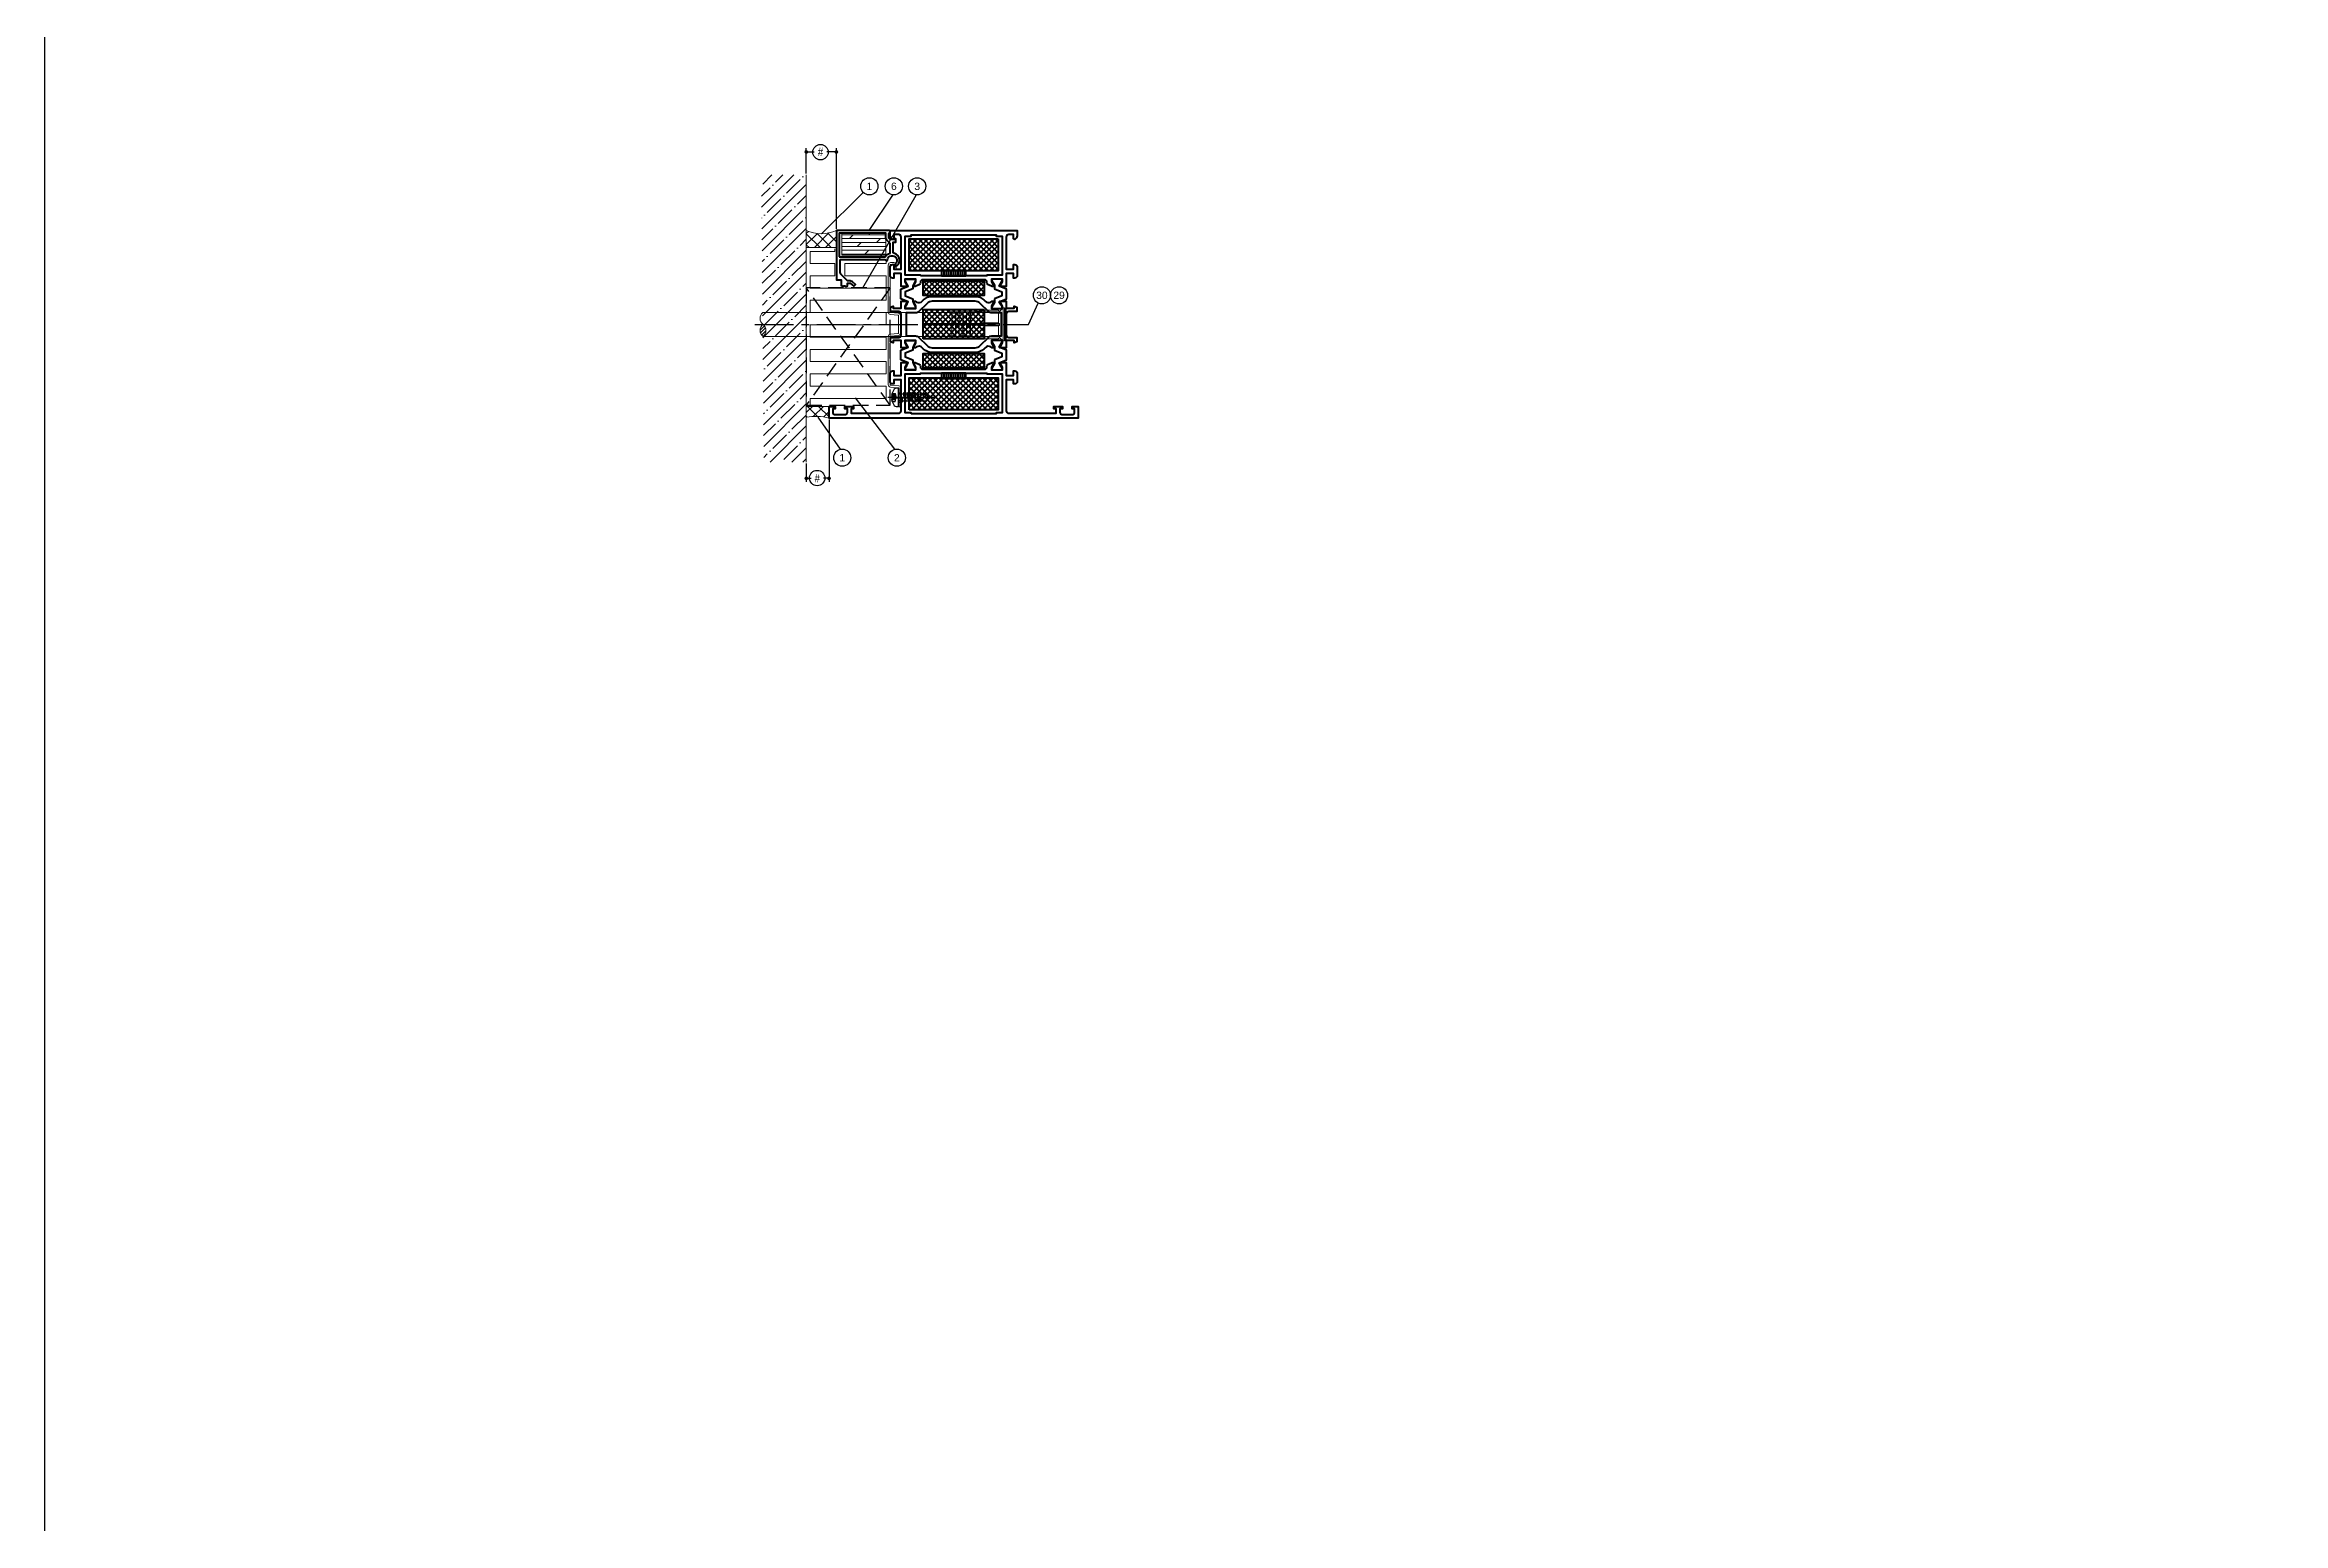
# Model space of a CAD drawing. Header units: millimetres. Extents: x -1821 to 14707, y -2864 to 1473.
# Drawn here: x 3000 to 3916, y -2259 to -1654 of the extents above; entities that cross this region are included whole.
import ezdxf
from ezdxf.enums import TextEntityAlignment as Align

# ---------------------------------------------------------------- set-up
doc = ezdxf.new("R2010")
doc.units = ezdxf.units.MM
for name, pattern in [('CENTER', [50.8, 31.75, -6.35, 6.35, -6.35]), ('HIDDEN', [9.525, 6.35, -3.175]), ('VERDECKT', [9.525, 6.35, -3.175])]:
    doc.linetypes.add(name, pattern=pattern)
for name, color, linetype, lineweight in [('AM_5', 3, 'Continuous', 25), ('AM_C', 50, 'Continuous', 50), ('AM_S', 80, 'Continuous', 50), ('Cent2', 2, 'CENTER', 25), ('CONT2', 2, 'Continuous', 0), ('Cont3', 70, 'Continuous', 18)]:
    doc.layers.add(name, color=color, linetype=linetype, lineweight=lineweight)
for name, color, linetype in [('BOUND_EXT', 30, 'Continuous'), ('CENT_18', 3, 'CENTER'), ('CENTER25', 2, 'CENTER'), ('CHIDE3', 70, 'HIDDEN'), ('HIDE_18', 3, 'VERDECKT')]:
    doc.layers.add(name, color=color, linetype=linetype)
doc.styles.add('BEMSTIL', font='8SIMPLEX.SHX', dxfattribs={"width": 0.85})
doc.styles.add('SWISS', font='swiss.ttf')
doc.dimstyles.new('Dok-1zu2-PUNKT$0', dxfattribs={"dimscale": 0.5, "dimtxt": 3.4, "dimasz": 1.5, "dimexe": 1.5, "dimexo": 0.6, "dimgap": 1.5, "dimtad": 0, "dimlfac": 2, "dimdsep": 46, "dimtxsty": 'BEMSTIL', "dimblk": 'PUNKT', "dimblk1": 'PUNKT', "dimblk2": 'PUNKT', "dimcen": 0, "dimclrd": 3, "dimclre": 3, "dimclrt": 3, "dimadec": 0, "dimazin": 0, "dimtfac": 0.7, "dimtofl": 0, "dimtmove": 0, "dimatfit": 3, "dimfxl": 1, "dimtolj": 1, "dimarcsym": 0})

# ---------------------------------------------------------------- blocks, each defined once
blk = doc.blocks.new('PUNKT')
at = {"color": 0, "linetype": 'Continuous'}
blk.add_line((-0.5, 0), (-1, 0), dxfattribs=at)
at = {"color": 0, "linetype": 'Continuous', "const_width": 0.5}
blk.add_lwpolyline([(-0.25, 0, 1), (0.25, 0, 1)], format="xyb", close=True, dxfattribs=at)
blk = doc.blocks.new('*D210')
at = {"layer": 'AM_5', "color": 3, "lineweight": -2, "transparency": 16777216}
for p, q in [((3311.58, -1706.78), (3311.58, -1696.46)), ((3313.08, -1697.96), (3314.85, -1697.96)), ((3322.38, -1697.96), (3319.92, -1697.96)), ((3323.88, -1729.44), (3323.88, -1696.46))]:
    blk.add_line(p, q, dxfattribs=at)
at = {"layer": 'Defpoints', "color": 0, "transparency": 16777216}
for p in [(3323.88, -1697.96), (3311.58, -1707.38), (3323.88, -1730.04)]:
    blk.add_point(p, dxfattribs=at)
at = {"layer": 'AM_5', "color": 3, "lineweight": -2, "transparency": 16777216, "xscale": 1.5, "yscale": 1.5, "zscale": 1.5, "rotation": 180}
blk.add_blockref('PUNKT', (3311.58, -1697.96), dxfattribs=at)
at = {"layer": 'AM_5', "color": 3, "lineweight": -2, "transparency": 16777216, "xscale": 1.5, "yscale": 1.5, "zscale": 1.5}
blk.add_blockref('PUNKT', (3323.88, -1697.96), dxfattribs=at)
at = {"layer": 'AM_5', "color": 3, "transparency": 16777216, "insert": (3317.39, -1697.96), "char_height": 3.4, "attachment_point": 5, "style": 'BEMSTIL'}
blk.add_mtext('\\A1;#', dxfattribs=at)
blk = doc.blocks.new('*D211')
at = {"layer": 'AM_5', "color": 3, "lineweight": -2, "transparency": 16777216}
for p, q in [((3320.88, -1807.44), (3320.88, -1832.96)), ((3311.58, -1825.48), (3311.58, -1832.96)), ((3313.08, -1831.46), (3313.51, -1831.46)), ((3319.38, -1831.46), (3318.57, -1831.46))]:
    blk.add_line(p, q, dxfattribs=at)
at = {"layer": 'Defpoints', "color": 0, "transparency": 16777216}
for p in [(3320.88, -1806.84), (3311.58, -1824.88), (3320.88, -1831.46)]:
    blk.add_point(p, dxfattribs=at)
at = {"layer": 'AM_5', "color": 3, "lineweight": -2, "transparency": 16777216, "xscale": 1.5, "yscale": 1.5, "zscale": 1.5, "rotation": 180}
blk.add_blockref('PUNKT', (3311.58, -1831.46), dxfattribs=at)
at = {"layer": 'AM_5', "color": 3, "lineweight": -2, "transparency": 16777216, "xscale": 1.5, "yscale": 1.5, "zscale": 1.5}
blk.add_blockref('PUNKT', (3320.88, -1831.46), dxfattribs=at)
at = {"layer": 'AM_5', "color": 3, "transparency": 16777216, "insert": (3316.04, -1831.46), "char_height": 3.4, "attachment_point": 5, "style": 'BEMSTIL'}
blk.add_mtext('\\A1;#', dxfattribs=at)
blk = doc.blocks.new('WS4070448')
for p, q in [((6.62, -8.64), (6.62, -11)), ((6.62, -8.64), (9.52, -8.64)), ((9.52, -11), (9.52, -8.64)), ((6.62, -11), (8.07, -12.64)), ((8.07, -12.64), (9.52, -11))]:
    blk.add_line(p, q)
blk.add_lwpolyline([(11.39, 2.11, 0.314856), (4.74, 2.11, 0.244912), (4.32, 1.29), (4.32, 0.36), (11.82, 0.36), (11.82, 1.29, 0.244912), (11.39, 2.11, 0.138291)], format="xyb")
for points in [[(6.12, -1.14), (6.62, -1.43), (8.07, -1.08), (8.57, -0.71), (8.07, -0.51), (6.62, -0.85)], [(6.12, -2.54), (6.62, -2.83), (9.52, -2.14), (10.02, -1.85), (9.52, -1.56), (6.62, -2.25)], [(6.12, -3.94), (6.62, -4.23), (9.52, -3.54), (10.02, -3.25), (9.52, -2.96), (6.62, -3.65)], [(6.12, -5.34), (6.62, -5.63), (9.52, -4.94), (10.02, -4.65), (9.52, -4.36), (6.62, -5.05)], [(6.12, -6.74), (6.62, -7.03), (9.52, -6.34), (10.02, -6.05), (9.52, -5.76), (6.62, -6.45)], [(6.12, -8.14), (6.62, -8.43), (9.52, -7.74), (10.02, -7.45), (9.52, -7.16), (6.62, -7.85)]]:
    blk.add_lwpolyline(points, close=True)
for points in [[(6.12, -1.14), (8.57, -0.71)], [(6.12, -2.54), (10.02, -1.85)], [(6.12, -3.94), (10.02, -3.25)], [(6.12, -5.34), (10.02, -4.65)], [(6.12, -6.74), (10.02, -6.05)], [(6.12, -8.14), (10.02, -7.45)], [(6.62, -0.14), (6.62, -0.85)], [(6.62, -1.43), (6.62, -1.85)], [(6.62, -1.43), (6.62, -2.25)], [(6.62, -1.43), (6.62, -2.25)], [(6.62, -2.83), (6.62, -3.65)], [(6.62, -4.23), (6.62, -5.05)], [(6.62, -5.63), (6.62, -6.45)], [(6.62, -7.03), (6.62, -7.85)], [(6.62, -8.43), (6.62, -8.64)], [(9.27, -8.64), (9.27, -10.89), (8.1, -12.28)], [(9.52, -0.14), (9.52, -1.56)], [(9.52, -2.14), (9.52, -2.96)], [(9.52, -3.54), (9.52, -4.36)], [(9.52, -4.94), (9.52, -5.76)], [(9.52, -6.34), (9.52, -7.16)], [(9.52, -7.74), (9.52, -8.64)], [(9.52, -9.14), (9.52, -9.96)], [(6.62, -9.83), (6.62, -10.65)]]:
    blk.add_lwpolyline(points)
for centre, radius, start, end in [((6.12, -0.14), 0.5, 0, 90), ((10.02, -0.14), 0.5, 90, 180), ((6.61, -12.47), 1.47, 353.42435, 89.66881)]:
    blk.add_arc(centre, radius, start, end)
at = {"layer": 'CENT_18'}
blk.add_line((8.05, -14.4), (8.07, 4.66), dxfattribs=at)
at = {"layer": 'HIDE_18'}
for p, q in [((7.1, 1.69), (7.1, 3.08)), ((7.51, 1.69), (7.51, 2.97)), ((8.63, 1.69), (8.63, 2.97)), ((9.04, 1.69), (9.04, 3.08))]:
    blk.add_line(p, q, dxfattribs=at)
for points in [[(6.42, 2.92), (6.42, 1.69)], [(6.42, 1.69), (8.07, 1.25)], [(9.72, 1.69), (8.07, 1.25)], [(9.72, 2.92), (9.72, 1.69)]]:
    blk.add_lwpolyline(points, dxfattribs=at)
for centre, radius, start, end in [((6.48, 4.2), 1.28, 267.28485, 298.88724), ((6.76, 2.85), 1.21, 253.66426, 286.33574), ((8.07, 5.85), 2.94, 250.69884, 289.30116), ((8.07, 11.78), 10.13, 264.49478, 275.50522), ((9.66, 4.2), 1.28, 241.11276, 272.71515), ((9.38, 2.85), 1.21, 253.66426, 286.33574)]:
    blk.add_arc(centre, radius, start, end, dxfattribs=at)
blk = doc.blocks.new('WI4090038')
at = {"layer": 'AM_C'}
h = blk.add_hatch(dxfattribs=at)
h.set_pattern_fill('ANSI37', color=256, scale=0.5, style=0)
h.set_pattern_definition([(45, (-18.25, -14.7), (-1.12253, 1.12253), []), (135, (-18.25, -14.7), (-1.12253, -1.12253), [])])
h.paths.add_polyline_path([(-18.25, -1.7), (-18.25, -14.7), (18.25, -14.7), (18.25, -1.7)])
blk.add_lwpolyline([(18.25, -1.7), (18.25, -14.7), (-18.25, -14.7), (-18.25, -1.7), (18.25, -1.7)], close=True, dxfattribs=at)
blk = doc.blocks.new('WI4090059')
at = {"layer": 'AM_C'}
h = blk.add_hatch(dxfattribs=at)
h.set_pattern_fill('ANSI37', color=256, scale=0.5, style=0)
h.set_pattern_definition([(45, (-12.5, -6.4), (-1.12253, 1.12253), []), (135, (-12.5, -6.4), (-1.12253, -1.12253), [])])
h.paths.add_polyline_path([(-12.5, -0.4), (-12.5, -6.4), (12.5, -6.4), (12.5, -0.4)])
blk.add_lwpolyline([(12.5, -0.4), (12.5, -6.4), (-12.5, -6.4), (-12.5, -0.4), (12.5, -0.4)], close=True, dxfattribs=at)
blk = doc.blocks.new('WI4030232')
at = {"layer": 'AM_C'}
h = blk.add_hatch(dxfattribs=at)
h.set_pattern_fill('LINE', color=256, scale=0.3, angle=90)
h.paths.add_polyline_path([(5, 0), (5, 2.2), (-5, 2.2), (-5, 0)])
blk.add_lwpolyline([(5, 2.2), (-5, 2.2), (-5, 0), (5, 0), (5, 2.2)], close=True, dxfattribs=at)
blk = doc.blocks.new('WI4090084')
h = blk.add_hatch()
h.set_pattern_fill('DOLMIT', color=256, scale=0.25, angle=90, style=0)
h.set_pattern_definition([(90, (3.3, -5), (-1.5875, 1e-16), []), (135, (3.3, -5), (-3.175, -3.175), [2.2451, -4.4901])])
h.paths.add_polyline_path([(-1.2, 20.25), (-10.2, 20.25), (-10.2, 2.25), (-1.2, 2.25)])
blk.add_lwpolyline([(-1.2, 2.25), (-1.2, 20.25), (-10.2, 20.25), (-10.2, 2.25)], close=True)
blk = doc.blocks.new('WI4080202')
blk.add_lwpolyline([(-29.48, 2.3, -0.388879), (-28.49, 1.39), (-28.22, -1.72, 0.388879), (-28.02, -1.9), (-20.88, -1.9, 0.388879), (-20.68, -1.72), (-20.41, 1.39, -0.388879), (-19.42, 2.3), (-0.2, 2.3, -0.414214), (0.8, 1.3), (0.8, 0, -0.414214), (-0.2, -1), (-1.7, -1), (-1.7, -0.2), (-0.2, -0.2, 0.414214), (0, 0), (0, 1.3, 0.414214), (-0.2, 1.5), (-19.42, 1.5, 0.388879), (-19.62, 1.32), (-19.89, -1.79, -0.388879), (-20.88, -2.7), (-28.02, -2.7, -0.388879), (-29.01, -1.79), (-29.28, 1.32, 0.388879), (-29.48, 1.5), (-49.12, 1.5, 0.388879), (-49.32, 1.32), (-49.61, -2.09, -0.388879), (-50.61, -3), (-58.2, -3), (-58.2, -2.2), (-50.61, -2.2, 0.388879), (-50.41, -2.02), (-50.11, 1.39, -0.388879), (-49.12, 2.3), (-29.48, 2.3)], format="xyb", close=True)
for points in [[(-56.45, -2.2), (-56.45, -3)], [(-52.45, -2.2), (-52.45, -3)]]:
    blk.add_lwpolyline(points)
at = {"layer": 'CENTER25'}
for p, q in [((-54.6, -6.03), (-54.6, 0.76)), ((-24.45, 1.09), (-24.45, -5.58))]:
    blk.add_line(p, q, dxfattribs=at)
blk = doc.blocks.new('WI1021365')
at = {"layer": 'AM_S'}
for points in [[(23, -15.8), (23, -16.45), (21, -15.45), (20, -15.45), (20, -19.95), (21, -19.95), (23, -18.95), (23, -21.5), (17.6, -21.5), (17.6, -24.5), (19.5, -24.5), (19.5, -25, -0.414214), (18.5, -26), (15.2, -26, -0.414214), (14.2, -25), (14.2, -24.5), (15.9, -24.5), (15.9, -21.5), (3.2, -21.5, 0.414214), (2.2, -22.5), (2.2, -42), (4, -42), (4, -41), (5, -41), (5, -44.5), (4, -44.5), (4, -43.5), (2.5, -43.5, 0.414214), (1.7, -44.3), (1.7, -48.7, 0.414214), (2.5, -49.5), (4, -49.5), (4, -48.5), (5, -48.5), (5, -51), (0.2, -51), (0.2, 51), (5, 51), (5, 48.5), (4, 48.5), (4, 49.5), (2.5, 49.5, 0.414214), (1.7, 48.7), (1.7, 44.3, 0.414214), (2.5, 43.5), (4, 43.5), (4, 44.5), (5, 44.5), (5, 41), (4, 41), (4, 42), (2.2, 42), (2.2, 22.5, 0.414214), (3.2, 21.5), (15.9, 21.5), (15.9, 24.5), (14.2, 24.5), (14.2, 25, -0.414214), (15.2, 26), (18.5, 26, -0.414214), (19.5, 25), (19.5, 24.5), (17.6, 24.5), (17.6, 21.5), (23, 21.5), (23, 18.95), (21, 19.95), (20, 19.95), (20, 15.45), (21, 15.45), (23, 16.45), (23, 15.8), (22.27, 14.19, -0.294108), (21.36, 13.6), (21.2, 13.6, 0.414214), (20.2, 12.6), (20.2, -12.6, 0.414214), (21.2, -13.6), (21.36, -13.6, -0.294108), (22.27, -14.19), (23, -15.8)], [(23.99, 16.75), (22.87, 16.75, 0.131652), (22.47, 16.64), (20.66, 15.6), (20, 15.6), (20, 19.8), (20.66, 19.8), (22, 19.03), (22.49, 18.74), (22.79, 18.57), (24, 21.58), (28, 21.58), (29.21, 18.57), (31.34, 19.8), (32, 19.8), (32, 15.6), (31.34, 15.6), (29.53, 16.64, 0.131652), (29.13, 16.75), (28.01, 16.75), (26.79, 19.78), (25.21, 19.78)], [(48, 8.76, 0.198912), (47.12, 10.88), (43.79, 14.21, -0.198912), (43.2, 15.63), (43.2, 19.5), (33.8, 19.5), (33.8, 15.63, -0.198912), (33.21, 14.21), (29.88, 10.88, 0.198912), (29, 8.76), (29, -8.76, 0.198912), (29.88, -10.88), (33.21, -14.21, -0.198912), (33.8, -15.63), (33.8, -19.5), (43.2, -19.5), (43.2, -15.63, -0.198912), (43.79, -14.21), (47.12, -10.88, 0.198912), (48, -8.76)], [(48.99, 16.75), (47.87, 16.75, 0.131652), (47.47, 16.64), (45.66, 15.6), (45, 15.6), (45, 19.8), (45.66, 19.8), (47, 19.03), (47.49, 18.74), (47.79, 18.57), (49, 21.58), (53, 21.58), (54.21, 18.57), (56.34, 19.8), (57, 19.8), (57, 15.6), (56.34, 15.6), (54.53, 16.64, 0.131652), (54.13, 16.75), (53.01, 16.75), (51.79, 19.78), (50.21, 19.78)], [(54, -15.8), (54.73, -14.19, -0.294108), (55.64, -13.6), (55.8, -13.6, 0.414214), (56.8, -12.6), (56.8, 12.6, 0.414214), (55.8, 13.6), (55.64, 13.6, -0.294108), (54.73, 14.19), (54, 15.8), (54, 16.45), (56, 15.45), (57, 15.45), (57, 19.95), (56, 19.95), (54, 18.95), (54, 21.5), (59.4, 21.5), (59.4, 24.5), (57.5, 24.5), (57.5, 25, -0.414214), (58.5, 26), (62, 26, -0.414214), (63, 25), (63, 24.5), (61.1, 24.5), (61.1, 21.5), (74.3, 21.5, 0.414214), (75.3, 22.5), (75.3, 24.5), (73.5, 24.5), (73.29, 25.01), (73.69, 25.41, -0.198912), (75.1, 26), (77, 26), (77, -26), (75.1, -26, -0.198912), (73.69, -25.41), (73.29, -25.01), (73.5, -24.5), (75.3, -24.5), (75.3, -22.5, 0.414214), (74.3, -21.5), (61.1, -21.5), (61.1, -24.5), (63, -24.5), (63, -25, -0.414214), (62, -26), (58.5, -26, -0.414214), (57.5, -25), (57.5, -24.5), (59.4, -24.5), (59.4, -21.5), (54, -21.5), (54, -18.95), (56, -19.95), (57, -19.95), (57, -15.45), (56, -15.45), (54, -16.45), (54, -15.8)], [(23.99, -16.75), (22.87, -16.75, -0.131652), (22.47, -16.64), (20.66, -15.6), (20, -15.6), (20, -19.8), (20.66, -19.8), (22, -19.03), (22.49, -18.74), (22.79, -18.57), (24, -21.57), (28, -21.57), (29.21, -18.57), (31.34, -19.8), (32, -19.8), (32, -15.6), (31.34, -15.6), (29.53, -16.64, -0.131652), (29.13, -16.75), (28.01, -16.75), (26.79, -19.77), (25.21, -19.77)], [(48.99, -16.75), (47.87, -16.75, -0.131652), (47.47, -16.64), (45.66, -15.6), (45, -15.6), (45, -19.8), (45.66, -19.8), (47, -19.03), (47.49, -18.74), (47.79, -18.57), (49, -21.57), (53, -21.57), (54.21, -18.57), (56.34, -19.8), (57, -19.8), (57, -15.6), (56.34, -15.6), (54.53, -16.64, -0.131652), (54.13, -16.75), (53.01, -16.75), (51.79, -19.77), (50.21, -19.77)]]:
    blk.add_lwpolyline(points, format="xyb", close=True, dxfattribs=at)
for points in [[(1.9, 17.4), (2.4, 17.4), (2.4, 19.9), (18.3, 19.9), (18.3, 13.6), (18.6, 13.6), (18.6, -13.6), (18.3, -13.6), (18.3, -19.9), (2.4, -19.9), (2.4, -17.4), (1.9, -17.4), (1.9, 17.4)], [(58.4, 13.6), (58.7, 13.6), (58.7, 19.9), (74.6, 19.9), (74.6, 17.4), (75.2, 17.4), (75.2, -17.4), (74.6, -17.4), (74.6, -19.9), (58.7, -19.9), (58.7, -13.6), (58.4, -13.6), (58.4, 13.6)]]:
    blk.add_lwpolyline(points, close=True, dxfattribs=at)
blk.add_lwpolyline([(29, -15.8), (29.32, -15.25, 0.339454), (29, -12.83), (28.46, -12.29, -0.198912), (27, -8.76), (27, 8.76, -0.198912), (28.46, 12.29), (29, 12.83, 0.339454), (29.32, 15.25), (29, 15.8), (29, 16.45), (31, 15.45), (32, 15.45), (32, 19.95), (31, 19.95), (29, 18.95), (29, 21.5), (31.9, 21.5), (31.9, 24.8), (31.01, 24.8), (31.38, 25.8), (33.2, 25.8), (33.2, 22.5, 0.414214), (34.2, 21.5), (42.8, 21.5, 0.414214), (43.8, 22.5), (43.8, 25.8), (45.62, 25.8), (45.99, 24.8), (45.1, 24.8), (45.1, 21.5), (48, 21.5), (48, 18.95), (46, 19.95), (45, 19.95), (45, 15.45), (46, 15.45), (48, 16.45), (48, 15.8), (47.68, 15.25, 0.339454), (48, 12.83), (48.54, 12.29, -0.198912), (50, 8.76), (50, -8.76, -0.198912), (48.54, -12.29), (48, -12.83, 0.339454), (47.68, -15.25), (48, -15.8), (48, -16.45), (46, -15.45), (45, -15.45), (45, -19.95), (46, -19.95), (48, -18.95), (48, -21.5), (45.1, -21.5), (45.1, -24.8), (45.99, -24.8), (45.62, -25.8), (43.8, -25.8), (43.8, -22.5, 0.414214), (42.8, -21.5), (34.2, -21.5, 0.414214), (33.2, -22.5), (33.2, -25.8), (31.38, -25.8), (31.01, -24.8), (31.9, -24.8), (31.9, -21.5), (29, -21.5), (29, -18.95), (31, -19.95), (32, -19.95), (32, -15.45), (31, -15.45), (29, -16.45), (29, -15.8), (29.32, -15.25)], format="xyb", dxfattribs=at)
blk = doc.blocks.new('WI3091020')
at = {"layer": 'AM_S'}
for points in [[(-11.9, 20.5), (-11.9, 2.2), (-12.48, 1.19), (-12.04, 1.13, -1.373176), (-13.64, -2.22), (-14.47, -1.83), (-14.87, -2.23, 0.274409), (-12.3, -3.9, 0.341999), (-9.3, -1.57), (-9.2, -1.2), (-4.9, -1.2), (-4.9, -2.3), (-3.5, -2.3), (-3.5, -1.9), (-3.7, -1.9), (-3.7, 0), (-3.2, 0.5), (-1.25, 0.5), (-0.45, 0.04), (0, 0.3), (0, 22), (-20.2, 22), (-20.2, 20), (-22.5, 20), (-22.9, 19.21, -0.339409), (-22.93, 17.99), (-22.7, 17.5), (-21.6, 17.5), (-21.6, 16.35), (-22.88, 14.82), (-22.12, 14.18), (-21.07, 15.43, 0.176327), (-20.6, 16.71), (-20.6, 17.5), (-17.89, 20.21, -0.198912), (-17.19, 20.5), (-11.9, 20.5)], [(-10.9, 20.8), (-10.9, 1.97, -0.213458), (-9.31, 0), (-5.4, 0), (-3.99, 1.41, -0.198912), (-3.28, 1.7), (-1.2, 1.7), (-1.2, 20.8), (-10.9, 20.8)]]:
    blk.add_lwpolyline(points, format="xyb", close=True, dxfattribs=at)

msp = doc.modelspace()

# ---------------------------------------------------------------- hatches: boundary and pattern name
at = {"layer": 'Cont3'}
h = msp.add_hatch(dxfattribs=at)
h.set_pattern_fill('ANSI35', color=256, style=0)
h.set_pattern_definition([(45, (3133.967, -2257.063), (-4.49013, 4.49013), []), (45, (3138.457, -2257.063), (-4.49013, 4.49013), [7.9375, -1.5875, 0, -1.5875])])
h.paths.add_polyline_path([(3311.577605, -1715.04107), (3293.258445, -1715.04107), (3294.227303, -1824.882696), (3311.577605, -1824.882696)])
h.paths.add_polyline_path([(3311.577605, -1707.382696), (3293.742874, -1707.382696), (3293.742874, -1715.04107), (3311.577605, -1715.04107)])
h = msp.add_hatch(dxfattribs=at)
h.set_pattern_fill('ANSI37', color=256, style=0)
h.set_pattern_definition([(45, (3237.478, -2227.5658), (-2.245064, 2.245064), []), (135, (3237.478, -2227.5658), (-2.245064, -2.245064), [])])
edge = h.paths.add_edge_path()
edge.add_line((3311.577605, -1737.038678), (3311.577605, -1730.038678))
edge.add_arc((3317.727828, -1717.293911), 14.151125, 244.239506857, 295.760493143)
edge.add_line((3323.878051, -1730.038678), (3323.878051, -1737.038678))
edge.add_line((3323.878051, -1737.038678), (3311.577605, -1737.038678))
h = msp.add_hatch(dxfattribs=at)
h.set_pattern_fill('ANSI31', color=256, scale=0.3)
h.set_pattern_definition([(45, (3244.12165, -1896.1571), (-0.673519, 0.673519), [])])
h.paths.add_polyline_path([(3293.894394, -1768.538678), (3293.859935, -1768.538678, 0.4872929043), (3293.877165, -1773.438678, 0.4872929043)])
h = msp.add_hatch(dxfattribs=at)
h.set_pattern_fill('ANSI37', color=256, style=0)
h.set_pattern_definition([(45, (3234.4783, -2227.3658), (-2.245064, 2.245064), []), (135, (3234.4783, -2227.3658), (-2.245064, -2.245064), [])])
edge = h.paths.add_edge_path()
edge.add_line((3311.577605, -1802.038678), (3311.577605, -1806.517614))
edge.add_arc((3315.544317, -1826.477794), 20.350519, 74.805693023, 101.24001814, ccw=False)
edge.add_line((3320.878051, -1806.838678), (3320.878051, -1802.038678))
edge.add_line((3320.878051, -1802.038678), (3311.577605, -1802.038678))

# ---------------------------------------------------------------- linework, layer by layer
at = {"layer": 'AM_5', "color": 3}
for p, q in [((3317.731306, -1731.445036), (3334.896987, -1714.491183)), ((3334.758885, -1753.538541), (3356.545122, -1715.707161)), ((3337.309196, -1730.038678), (3347.000019, -1715.707161)), ((3402.468011, -1768.538678), (3406.511958, -1759.781445)), ((3331.604279, -1798.514411), (3347.720733, -1819.619187)), ((3316.236395, -1806.429981), (3325.37148, -1819.619187))]:
    msp.add_line(p, q, dxfattribs=at)
for centre, radius in [((3317.384203, -1698.066649), 3.143885), ((3337.387178, -1712.031722), 3.5), ((3347.408484, -1712.031722), 3.5), ((3356.953587, -1712.031722), 3.5), ((3407.979303, -1756.603883), 3.5), ((3415.001116, -1756.603883), 3.5), ((3326.279945, -1823.044626), 3.5), ((3348.629198, -1823.044626), 3.5), ((3316.030905, -1831.356115), 3.143885)]:
    msp.add_circle(centre, radius, dxfattribs=at)
at = {"layer": 'BOUND_EXT'}
msp.add_lwpolyline([(3000, -580.702408), (5707.197, -580.702408), (5707.197, -2863.70482), (3000, -2863.70482)], close=True, dxfattribs=at)
at = {"layer": 'Cent2', "ltscale": 0.5}
msp.add_line((3290.5, -1768.538678), (3402.469345, -1768.538678), dxfattribs=at)
at = {"layer": 'CHIDE3'}
msp.add_lwpolyline([(3345.878675, -1753.538678), (3311.577605, -1753.538256), (3311.578134, -1801.538678), (3345.878231, -1801.538678), (3345.878675, -1753.538678), (3311.578134, -1801.538678), (3345.878231, -1801.538678), (3311.577605, -1753.538256)], dxfattribs=at)
at = {"layer": 'CONT2'}
for points in [[(3311.577605, -1824.882696), (3311.577605, -1707.382696)], [(3323.203494, -1737.640937), (3323.203494, -1738.640937), (3313.203494, -1738.640937), (3313.203494, -1743.640937), (3323.203494, -1743.640937), (3323.203494, -1748.640937), (3313.203494, -1748.640937), (3313.203494, -1748.640937), (3313.203494, -1753.640937), (3344.303494, -1753.640937), (3344.303494, -1758.640937), (3313.203494, -1758.640937), (3313.203494, -1758.640937), (3313.203494, -1758.640937), (3313.203494, -1758.640937), (3313.203494, -1763.640937), (3313.203494, -1763.640937), (3344.303494, -1763.640937), (3344.303494, -1768.740937), (3313.203494, -1768.740937), (3313.203494, -1773.740937), (3344.303494, -1773.740937), (3344.303494, -1778.740937), (3313.203494, -1778.740937), (3313.203494, -1783.740937), (3344.303494, -1783.740937), (3344.303494, -1788.740937), (3313.203494, -1788.740937), (3313.203494, -1793.740937), (3344.303494, -1793.740937), (3344.303494, -1798.840937), (3313.203494, -1798.840937), (3313.203494, -1801.340937)], [(3344.303494, -1742.385937), (3344.303494, -1742.385937), (3344.303494, -1742.385937), (3344.303494, -1743.635937), (3327.303494, -1743.635937), (3327.303494, -1748.635937), (3344.303494, -1748.635937), (3344.303494, -1753.640937)]]:
    msp.add_lwpolyline(points, dxfattribs=at)
for points in [[(3311.577605, -1737.038678), (3311.577605, -1730.038678, 0.228667756), (3323.878051, -1730.038678), (3323.878051, -1737.038678)], [(3311.577605, -1802.038678), (3311.577605, -1806.517614, -0.1158557269), (3320.878051, -1806.838678), (3320.878051, -1802.038678)]]:
    msp.add_lwpolyline(points, format="xyb", close=True, dxfattribs=at)
at = {"layer": 'Cont3'}
for p, q in [((3343.85099, -1763.638678), (3293.742874, -1763.638678)), ((3368.719375, -1763.675551), (3370.062751, -1763.438678)), ((3371.128494, -1763.675551), (3368.719375, -1763.675551)), ((3370.062751, -1763.438678), (3385.169767, -1763.438678)), ((3372.628493, -1763.877133), (3371.128493, -1763.877133)), ((3371.128494, -1773.401805), (3371.128494, -1763.675551)), ((3372.828495, -1763.675551), (3372.628494, -1763.877133)), ((3372.628494, -1763.877133), (3372.628494, -1773.200223)), ((3372.828495, -1773.401805), (3372.828495, -1763.675551)), ((3372.828495, -1763.675551), (3374.128494, -1763.675551)), ((3374.128494, -1763.675551), (3374.128494, -1773.401805)), ((3375.628494, -1763.877133), (3374.128494, -1763.877133)), ((3375.628494, -1763.877133), (3375.828495, -1763.675551)), ((3375.628494, -1773.200223), (3375.628494, -1763.877133)), ((3377.128496, -1763.675551), (3375.828495, -1763.675551)), ((3375.828495, -1763.675551), (3375.828495, -1773.401805)), ((3377.128496, -1773.401805), (3377.128496, -1763.675551)), ((3378.628496, -1763.877133), (3377.128496, -1763.877133)), ((3378.828496, -1763.675551), (3378.628496, -1763.877133)), ((3378.628496, -1763.877133), (3378.628496, -1773.200223)), ((3390.005279, -1763.675551), (3378.828495, -1763.675551)), ((3378.828496, -1773.401805), (3378.828496, -1763.675551)), ((3380.562751, -1763.438678), (3385.099776, -1762.638678)), ((3385.099776, -1762.638678), (3390.099776, -1762.638678)), ((3385.169767, -1763.438678), (3389.768405, -1763.438678)), ((3389.768405, -1763.438678), (3390.005279, -1763.675551)), ((3390.005279, -1763.675551), (3390.109602, -1763.671267)), ((3390.099776, -1762.638678), (3390.659439, -1763.198341)), ((3390.109602, -1763.671267), (3390.214281, -1763.667246)), ((3390.43686, -1763.432793), (3390.214281, -1763.667246)), ((3390.214281, -1763.667246), (3390.214281, -1768.010331)), ((3390.659439, -1763.198341), (3390.43686, -1763.432793)), ((3390.657029, -1763.19593), (3392.064281, -1761.788678)), ((3392.064281, -1761.788678), (3392.064281, -1775.288678)), ((3392.728495, -1761.788678), (3392.064281, -1761.788678)), ((3392.728495, -1762.188678), (3393.378495, -1761.538678)), ((3392.728495, -1775.288678), (3392.728495, -1761.788678)), ((3392.878495, -1775.038678), (3392.878495, -1762.038678)), ((3393.378495, -1761.538678), (3393.378495, -1775.538678)), ((3343.85099, -1773.438678), (3293.877165, -1773.438678)), ((3371.128493, -1773.401805), (3368.719374, -1773.401805)), ((3368.719374, -1773.401805), (3370.06275, -1773.638678)), ((3370.06275, -1773.638678), (3385.169766, -1773.638678)), ((3372.628494, -1773.200223), (3371.128494, -1773.200223)), ((3372.828494, -1773.401805), (3372.628493, -1773.200223)), ((3374.128494, -1773.401805), (3372.828495, -1773.401805)), ((3375.628493, -1773.200223), (3374.128493, -1773.200223)), ((3375.828495, -1773.401805), (3375.628494, -1773.200223)), ((3375.828495, -1773.401805), (3377.128496, -1773.401805)), ((3378.628496, -1773.200223), (3377.128496, -1773.200223)), ((3378.828495, -1773.401805), (3378.628495, -1773.200223)), ((3390.005279, -1773.401805), (3378.828495, -1773.401805)), ((3379.398671, -1768.311724), (3381.636474, -1768.124899)), ((3385.099776, -1768.311724), (3379.398671, -1768.311724)), ((3379.398671, -1768.311724), (3379.428495, -1768.538678)), ((3379.428495, -1768.538678), (3379.398671, -1768.765632)), ((3379.398671, -1768.765632), (3385.099776, -1768.765632)), ((3381.636474, -1768.952457), (3379.398671, -1768.765632)), ((3385.099776, -1774.438678), (3380.562751, -1773.638678)), ((3381.636474, -1768.124899), (3383.826392, -1767.938678)), ((3383.826392, -1769.138678), (3381.636474, -1768.952457)), ((3383.826392, -1767.938678), (3385.169767, -1767.938678)), ((3385.169767, -1769.138678), (3383.826392, -1769.138678)), ((3390.099776, -1768.311724), (3385.099776, -1768.311724)), ((3385.099776, -1768.765632), (3390.099776, -1768.765632)), ((3390.099776, -1774.438678), (3385.099776, -1774.438678)), ((3385.169766, -1773.638678), (3389.768404, -1773.638678)), ((3385.169767, -1767.938678), (3389.768405, -1767.938678)), ((3389.768405, -1769.138678), (3385.169767, -1769.138678)), ((3389.768404, -1773.638678), (3390.005278, -1773.401805)), ((3389.768405, -1767.938678), (3390.005279, -1767.938678)), ((3390.005279, -1769.138678), (3389.768405, -1769.138678)), ((3390.005279, -1767.938678), (3390.109602, -1767.974489)), ((3390.109602, -1769.102867), (3390.005279, -1769.138678)), ((3390.109602, -1773.406089), (3390.005279, -1773.401805)), ((3390.659439, -1768.311724), (3390.099776, -1768.311724)), ((3390.099776, -1768.765632), (3390.659439, -1768.765632)), ((3390.659439, -1773.879015), (3390.099776, -1774.438678)), ((3390.109602, -1767.974489), (3390.214281, -1768.010331)), ((3390.214281, -1769.067025), (3390.109602, -1769.102867)), ((3390.214281, -1773.41011), (3390.109602, -1773.406089)), ((3390.214281, -1768.010331), (3390.43686, -1768.161027)), ((3390.43686, -1768.916329), (3390.214281, -1769.067025)), ((3390.214281, -1769.067025), (3390.214281, -1773.41011)), ((3390.214281, -1773.41011), (3390.43686, -1773.644563)), ((3390.43686, -1768.161027), (3390.659439, -1768.311724)), ((3390.659439, -1768.765632), (3390.43686, -1768.916329)), ((3390.43686, -1773.644563), (3390.659439, -1773.879015)), ((3390.657028, -1773.881426), (3392.06428, -1775.288678)), ((3390.659439, -1768.538678), (3390.659439, -1768.311724)), ((3390.659439, -1768.538678), (3390.659439, -1768.765632)), ((3392.064281, -1775.288678), (3392.728495, -1775.288678)), ((3393.378495, -1775.538678), (3392.728495, -1774.888678))]:
    msp.add_line(p, q, dxfattribs=at)
at = {"layer": 'Cont3', "color": 3, "linetype": 'Continuous'}
for p, q in [((3368.928494, -1763.638678), (3343.85099, -1763.638678)), ((3343.85099, -1773.438678), (3368.928492, -1773.438678))]:
    msp.add_line(p, q, dxfattribs=at)
at = {"layer": 'Cont3'}
for centre, radius, start, end in [((3295.874663, -1766.025197), 3.2, 131.77323078, 231.375167127), ((3295.785504, -1770.981938), 3.110841, 127.839244692, 232.160755308), ((3291.968825, -1770.981938), 3.110841, 307.839244692, 52.160755308)]:
    msp.add_arc(centre, radius, start, end, dxfattribs=at)

# ---------------------------------------------------------------- block references
at = {"rotation": 90}
msp.add_blockref('WS4070448', (3349.6561, -1806.448699), dxfattribs=at)
at = {"layer": 'AM_S', "rotation": 90}
for name, p in [('WI1021365', (3371.878495, -1807.038678)), ('WI3091020', (3345.878051, -1730.038678))]:
    msp.add_blockref(name, p, dxfattribs=at)
at = {"layer": 'Cont3'}
for name, p, rotation in [('WI4090084', (3346.428051, -1730.038678), 90), ('WI4080202', (3347.378051, -1744.038678), 89.99999999999999), ('WI4090059', (3371.878495, -1774.838678), 180), ('WI4090059', (3371.878051, -1786.838678), 180), ('WI4090038', (3371.878051, -1805.138678), 180), ('WI4030232', (3371.878051, -1788.438678), 180)]:
    msp.add_blockref(name, p, dxfattribs=dict(at, rotation=rotation))
for name, p in [('WI4090038', (3371.878051, -1731.838678)), ('WI4030232', (3371.878051, -1748.638678)), ('WI4090059', (3371.878051, -1750.238678)), ('WI4090059', (3371.878495, -1762.038678))]:
    msp.add_blockref(name, p, dxfattribs=at)

# ---------------------------------------------------------------- texts
at = {"layer": 'AM_5', "color": 40, "style": 'SWISS'}
for s, p in [('1', (3337.387178, -1712.031722)), ('6', (3347.408484, -1712.031722)), ('3', (3356.953587, -1712.031722)), ('30', (3407.979303, -1756.603883)), ('29', (3415.001116, -1756.603883)), ('1', (3326.279945, -1823.044626)), ('2', (3348.629198, -1823.044626))]:
    msp.add_text(s, height=3, dxfattribs=at).set_placement(p, align=Align.MIDDLE)

# ---------------------------------------------------------------- dimensions: what is measured, and where the dimension line sits
at = {"layer": 'AM_5'}
for base, p1, p2, picture, middle in [((3323.878051, -1697.963572), (3311.577605, -1707.382696), (3323.878051, -1730.038678), '*D210', (3317.38616, -1697.963572)), ((3320.878051, -1831.457452), (3311.577605, -1824.882696), (3320.878051, -1806.838678), '*D211', (3316.037153, -1831.457452))]:
    dim = msp.add_linear_dim(base=base, p1=p1, p2=p2, text='#', dimstyle='Dok-1zu2-PUNKT$0', override={"dimscale": 1, "dimlfac": 1}, dxfattribs=at)
    dim.commit()
    dim.dimension.update_dxf_attribs({"geometry": picture, "text_midpoint": middle, "dimtype": 160})

doc.saveas('drawing.dxf')
